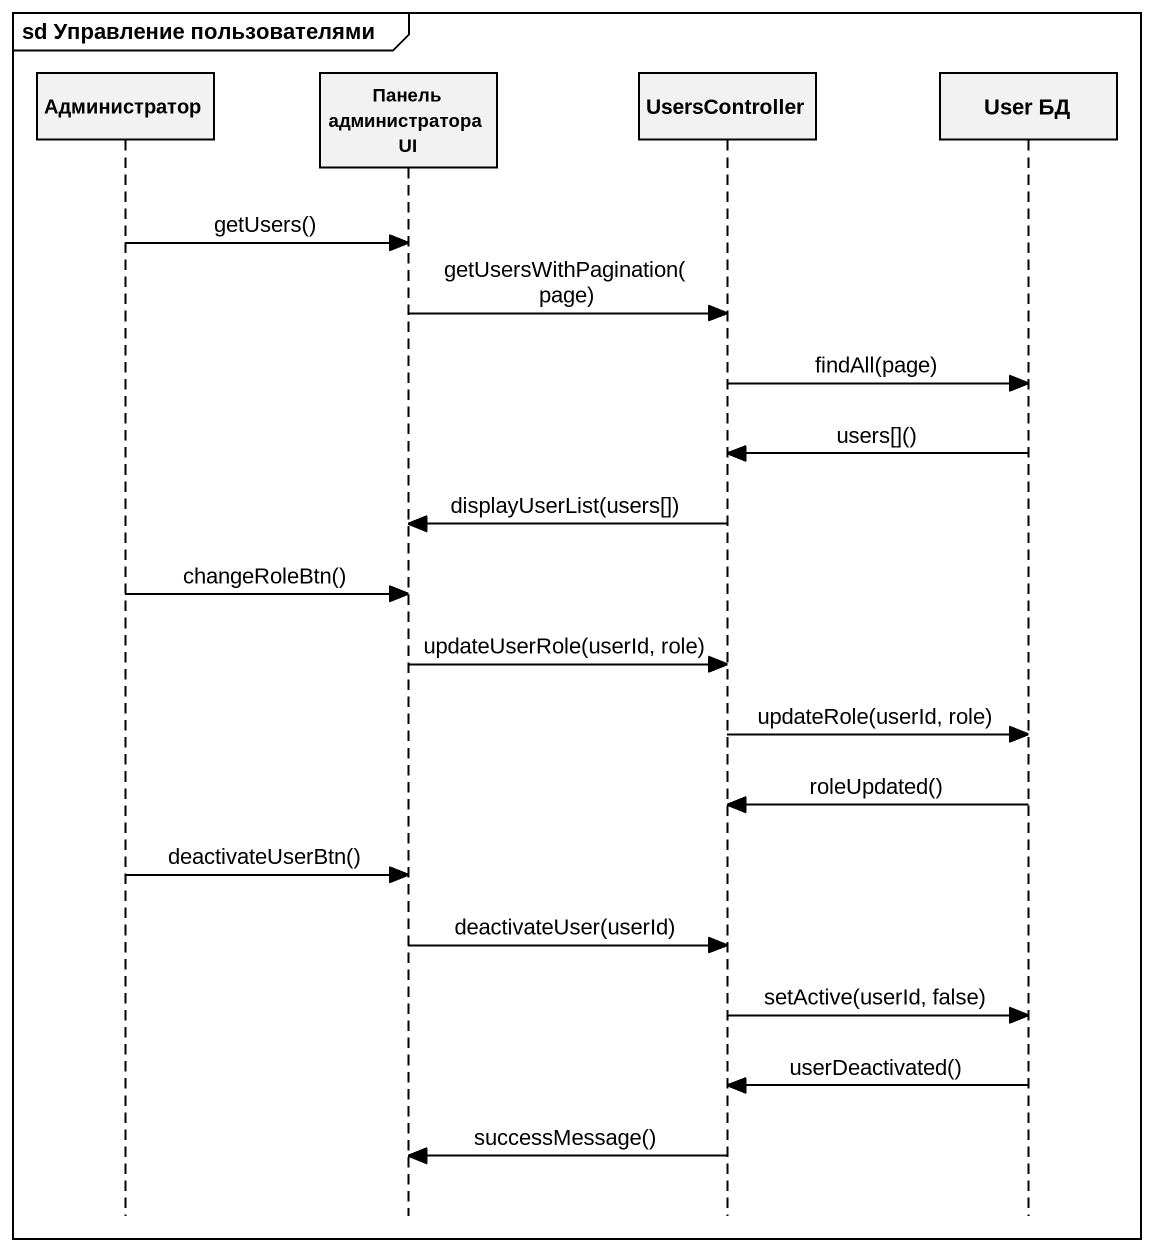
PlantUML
@startuml
mainframe sd Управление пользователями
hide footbox
participant Администратор
participant "Панель администратора UI" as Панель_администратора_UI
participant UsersController
participant "User БД" as User_БД

Администратор -> Панель_администратора_UI : getUsers()
Панель_администратора_UI -> UsersController : getUsersWithPagination(page)
UsersController -> User_БД : findAll(page)
User_БД -> UsersController : users[]()
UsersController -> Панель_администратора_UI : displayUserList(users[])
Администратор -> Панель_администратора_UI : changeRoleBtn()
Панель_администратора_UI -> UsersController : updateUserRole(userId, role)
UsersController -> User_БД : updateRole(userId, role)
User_БД -> UsersController : roleUpdated()
Администратор -> Панель_администратора_UI : deactivateUserBtn()
Панель_администратора_UI -> UsersController : deactivateUser(userId)
UsersController -> User_БД : setActive(userId, false)
User_БД -> UsersController : userDeactivated()
UsersController -> Панель_администратора_UI : successMessage()
@enduml
